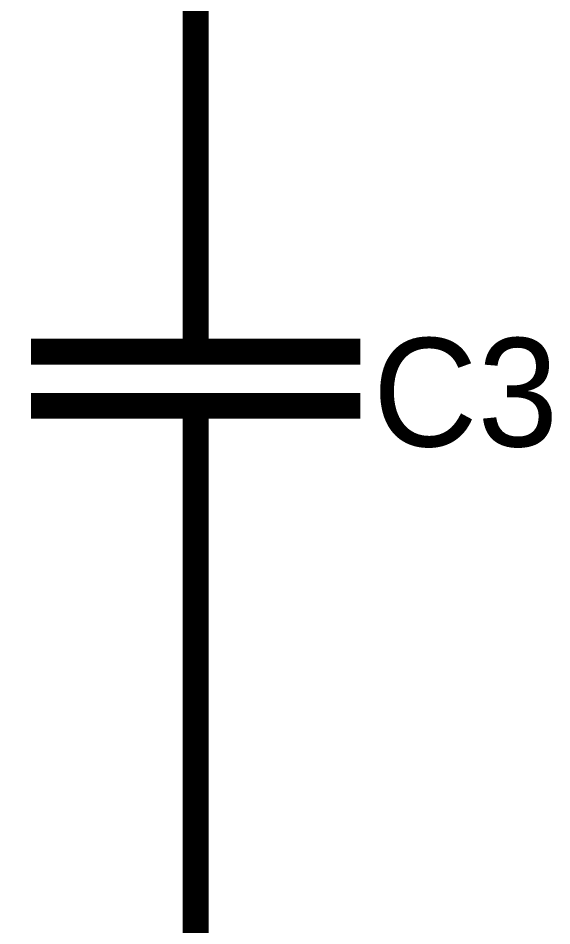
# Model space of a CAD drawing. Header units: inches. Extents: x 0 to 11.5, y 0 to 7.6.
# Drawn here: x 7.7191 to 7.9622, y 4.6999 to 5.1137 of the extents above; entities that cross this region are included whole.
import ezdxf

# ---------------------------------------------------------------- set-up
doc = ezdxf.new("R2010")
doc.units = ezdxf.units.IN
doc.header["$MEASUREMENT"] = 0
doc.layers.add('Sheet', color=255, linetype='Continuous')

msp = doc.modelspace()

# ---------------------------------------------------------------- linework, layer by layer
at = {"layer": 'Sheet'}
for points in [[(7.79998, 5.09974, 0.0118, 0.0118, 0), (7.79998, 5.39965, 0.0118, 0.0118, 0)], [(7.79998, 4.99963, 0.0118, 0.0118, 0), (7.79998, 5.09974, 0.0118, 0.0118, 0)], [(7.79998, 4.9617, 0.0118, 0.0118, 0), (7.79998, 4.99963, 0.0118, 0.0118, 0)], [(7.87494, 4.9617, 0.0118, 0.0118, 0), (7.72502, 4.9617, 0.0118, 0.0118, 0)], [(7.87494, 4.937, 0.0118, 0.0118, 0), (7.72502, 4.937, 0.0118, 0.0118, 0)], [(7.79998, 4.89995, 0.0118, 0.0118, 0), (7.79998, 4.937, 0.0118, 0.0118, 0)], [(7.79998, 4.89995, 0.0118, 0.0118, 0), (7.79998, 4.79984, 0.0118, 0.0118, 0)], [(7.79998, 4.79984, 0.0118, 0.0118, 0), (7.79998, 3.99979, 0.0118, 0.0118, 0)]]:
    msp.add_lwpolyline(points, format="xyseb", dxfattribs=at)

# ---------------------------------------------------------------- texts
msp.add_text('C3', height=0.049396, dxfattribs=at).set_placement((7.88067, 4.91848))

doc.saveas('drawing.dxf')
